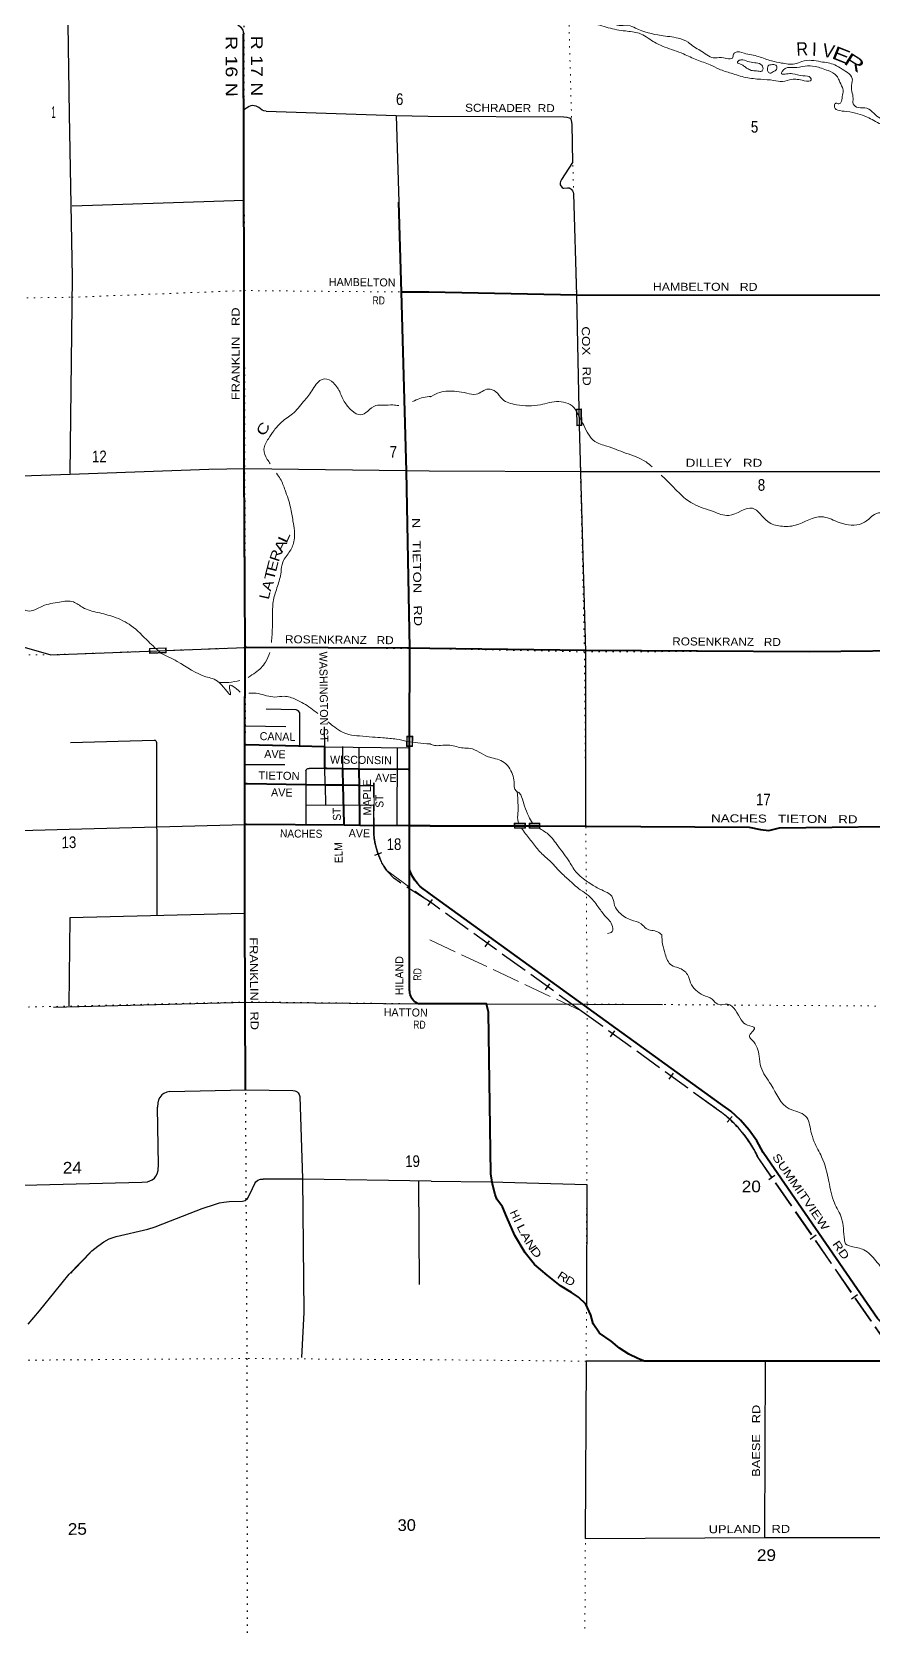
# Model space of a CAD drawing. Header units: feet. Extents: x -6 to 252658, y -374658 to -170635.
# Drawn here: x 56992 to 69600, y -304260 to -280334 of the extents above; entities that cross this region are included whole.
import ezdxf
from ezdxf.enums import TextEntityAlignment as Align

# ---------------------------------------------------------------- set-up
doc = ezdxf.new("R2010")
doc.units = ezdxf.units.FT
doc.header["$LTSCALE"] = 70
doc.linetypes.add('DOTTED', pattern=[1.5, 0.3, -1.2])
doc.linetypes.add('LONG_DASHED', pattern=[7.5, 6, -1.5])
for name, color, linetype, lineweight in [('26', 7, 'Continuous', 40), ('27', 7, 'Continuous', 13), ('29', 7, 'Continuous', 25), ('30', 7, 'Continuous', 13), ('31', 7, 'Continuous', 13), ('34', 7, 'Continuous', 25), ('39', 7, 'Continuous', 13), ('6', 7, 'DOTTED', 25), ('61', 7, 'Continuous', 13), ('63', 7, 'Continuous', 25), ('7', 7, 'DOTTED', 13)]:
    doc.layers.add(name, color=color, linetype=linetype, lineweight=lineweight)
doc.layers.add('41', color=7, linetype='Continuous')

msp = doc.modelspace()

# ---------------------------------------------------------------- linework, layer by layer
at = {"layer": '26'}
for p, q in [((62954.71, -289584.06), (62657.84, -289577.16)), ((60184.4, -291610.9), (60184.78, -291026.78)), ((61897.03, -291390.11), (61653.18, -291387.22)), ((60184, -292222.01), (60184.4, -291610.9)), ((61658.09, -291634.18), (61385.98, -291629.88)), ((61906.04, -292235.69), (61670, -292233.82))]:
    msp.add_line(p, q, dxfattribs=at)
for points in [[(60185.73, -289567.67), (60175, -286869.05), (60175, -284226.05), (60164.85, -280365.5)], [(62532.01, -284236.49), (62532, -284236.05), (62490.46, -282889.99)], [(62657.84, -289577.16), (62605, -286921.05), (62532.01, -284236.49)], [(62940, -284239.15), (62556.3, -284236.65), (62532.01, -284236.49)], [(70547.62, -289610.25), (70526.14, -288498.07), (70450, -284555.05), (70454.33, -284533.96), (70456.56, -284511.65), (70456.45, -284489.22), (70454, -284466.93), (70449.23, -284445.02), (70442.19, -284423.72), (70432.97, -284403.28), (70421.66, -284383.92), (70408.39, -284365.84), (70393.3, -284349.25), (70376.57, -284334.33), (70358.36, -284321.23), (70338.88, -284310.12), (70318.35, -284301.1), (70296.99, -284294.27), (70275.03, -284289.72), (70252.72, -284287.48), (70230.29, -284287.59), (70208, -284290.05), (65159, -284284.05), (62940, -284239.15)], [(61383.37, -291384.03), (61379.89, -291055.12), (60202.99, -291027.21), (60184.78, -291026.78), (60185.73, -289567.67)], [(62657.84, -289577.16), (62652, -289577.05), (60211.7, -289567.77), (60185.73, -289567.67)], [(62651.86, -291399.02), (62652.95, -291073.81), (62653.54, -290899.94), (62658, -289585.05), (62657.84, -289577.16)], [(70547.62, -289610.25), (68642, -289633.05), (65294, -289612.05), (62954.71, -289584.06)], [(61653.18, -291387.22), (61410, -291384.35), (61383.37, -291384.03)], [(61658.09, -291634.18), (61653.71, -291413.49), (61653.18, -291387.22)], [(61899.67, -291638), (61897.3, -291415.05), (61897.03, -291390.11)], [(62651.86, -291399.02), (62629, -291398.75), (61897.03, -291390.11)], [(62649, -292241.6), (62649, -292241.05), (62651.86, -291399.02)], [(61385.98, -291629.88), (60219, -291611.44), (60184.4, -291610.9)], [(61670, -292233.82), (61669.5, -292209.05), (61658.09, -291634.18)], [(61899.67, -291638), (61878, -291637.66), (61658.09, -291634.18)], [(61906.04, -292235.69), (61905.73, -292207.05), (61899.67, -291638)], [(60191.29, -296203.28), (60182, -293557.05), (60184, -292222.05), (60184, -292222.01)], [(61670, -292233.82), (60208, -292222.2), (60184, -292222.01)], [(62962.02, -292244.05), (62649, -292241.6), (61906.04, -292235.69)], [(62964.84, -293265.05), (62905, -293224.25), (62888.66, -293213.01), (62855, -293187.95), (62812.04, -293151.69), (62768.75, -293106.6), (62730.41, -293057.22), (62697.44, -293004.11), (62670.21, -292947.85), (62658.02, -292914.05), (62650.05, -292891.97), (62649, -292241.6)], [(62962.02, -292244.05), (64221, -292244.12), (64605, -292244.45), (65302, -292245.05), (67743, -292264.05), (67910, -292298.05), (68037, -292311.05), (68196, -292270.05), (70559, -292240.8)], [(62969.37, -294914.05), (62798, -294911.57), (62779.15, -294911.18), (62748, -294892.3), (62739.83, -294886.64), (62722.28, -294871.54), (62706.4, -294854.69), (62692.37, -294836.27), (62680.34, -294816.49), (62670.44, -294795.55), (62662.79, -294773.7), (62657.47, -294751.16), (62655.01, -294732.05), (62653, -294707.05), (62652.96, -294682.05), (62650.05, -292891.97)], [(70622.43, -300271.05), (69917, -299824.05), (69864.85, -299795.06), (69793.55, -299746.71), (69727.69, -299691.17), (69668, -299629.05), (67962, -297158.05), (67953.04, -297139.56), (67856.62, -296966.81), (67742.67, -296805.08), (67612.44, -296656.15), (67467.35, -296521.65), (67311.36, -296409.52), (62964.84, -293265.05)], [(70597.43, -300269.75), (66197, -300270.05), (66167.33, -300270.05), (66147, -300261.34), (66074, -300230.05), (65939, -300167.05), (65799, -300078.05), (65674, -299972.05), (65498, -299849.05), (65404, -299709.05), (65368, -299581.05), (65295, -299414.05), (65185, -299312.05), (65080, -299243.05), (64912, -299142.05), (64713, -298980.05), (64527, -298821.05), (64385, -298647.05), (64231, -298387.05), (64112, -298112.05), (64044, -297956.05), (63961, -297844.05), (63934.85, -297769.2), (63894.88, -297617.29), (63871, -297462.05), (63834, -295039.05), (63805, -294914.05), (62969.37, -294914.05)]]:
    msp.add_lwpolyline(points, dxfattribs=at)
at = {"layer": '29'}
for p, q in [((62448.81, -281589), (62490.46, -282889.99)), ((62932.74, -281599.06), (64963, -281609.05)), ((57594, -282941.05), (60172, -282858.05)), ((56245, -289381.05), (57274.46, -289676.65)), ((60186, -290743.05), (60798, -290750.05)), ((61379.89, -291055.12), (61379, -290758.05)), ((57571, -290990.05), (58825.97, -290954.92)), ((58857.08, -290988.49), (58863, -293590.05)), ((61379.89, -291055.12), (62652.95, -291073.81)), ((61653.21, -291388.49), (61652.95, -291053.05)), ((61897.03, -291390.05), (61896.81, -291068.04)), ((62467, -291070.05), (62460, -292248.05)), ((60188, -291321.05), (60784, -291324.05)), ((61385, -291384.05), (61145, -291384.05)), ((61098, -291418.05), (61094.87, -292230.06)), ((61386, -291632.05), (61394, -291932.05)), ((61900, -291639.05), (62127, -291639.05)), ((62114.99, -291938.35), (61102, -291932.05)), ((58886.82, -297337.75), (58876, -296460.05)), ((55768.38, -297657.24), (58640, -297587.05)), ((62785, -297570.05), (62795, -299122.05)), ((57640.1, -298879.76), (57862.33, -298648.42)), ((67979.95, -300269.05), (67973, -302912.05))]:
    msp.add_line(p, q, dxfattribs=at)
for points in [[(57535, -280217.05), (57716.9, -280210.58), (57882.38, -280163.88), (57996.94, -280142.65), (58111.5, -280134.16), (58232.43, -280136.28), (58340.62, -280146.9), (58565.5, -280206.33), (58603.69, -280216.94), (58650.36, -280219.07), (60025.09, -280210.58), (60082.39, -280229.68), (60122.68, -280261.52), (60152.4, -280310.34), (60164.85, -280365.5)], [(57565, -286958.05), (57600, -284013.05), (57555, -281566.05), (57535, -280217.05)], [(60501.62, -281525.61), (60466.38, -281518.08), (60440.92, -281506.4), (60393.18, -281468.19), (60374.09, -281456.52), (60353.94, -281448.04), (60324.24, -281442.72), (60297.72, -281440.6), (60273.32, -281443.78), (60247.87, -281452.28), (60167.84, -281504.33)], [(60501.62, -281525.61), (62451, -281589.05), (62932.74, -281599.06)], [(64963, -281609.05), (65011.47, -281613.12), (65044.65, -281621.68), (65058.03, -281630.26), (65069.26, -281643.1), (65075.68, -281662.38), (65083.72, -281720.21), (65096.56, -282292.04), (64927.46, -282549.05), (64913.54, -282579.02), (64908.19, -282598.31), (64911.4, -282627.2), (64921.03, -282645.42), (64939.23, -282666.83), (64955.28, -282676.46), (64965.99, -282677.55), (65019.5, -282671.12), (65043.05, -282674.32), (65054.82, -282679.68), (65068.73, -282688.26), (65079.44, -282698.95), (65092.28, -282720.38), (65101.91, -282738.57), (65111, -282765.05)], [(65111, -282765.05), (65153, -284283.05), (65192.07, -286240.1)], [(65192.07, -286240.1), (65287, -289628.05), (65290, -292249.05)], [(56254, -287012.05), (57565, -286970.05), (59644, -286891.05), (60183, -286881.05), (62599, -286915.05), (62947.37, -286916.06)], [(62947.37, -286916.06), (65219, -286926.05), (70515, -286929.05)], [(57273.5, -289678.57), (59005.53, -289611.38), (60186.7, -289566.71)], [(61007, -291043.05), (61009.47, -290571), (61005.23, -290549.77), (60992.5, -290528.55), (60973.41, -290511.57), (60950.07, -290500.95), (60502.43, -290494.59)], [(58825.97, -290954.92), (58833.36, -290956.5), (58839.2, -290959.42), (58848.75, -290967.91), (58854.05, -290975.34), (58855.9, -290980.91), (58857.08, -290988.49)], [(61098, -291418.05), (61103.89, -291400.93), (61116.62, -291388.19), (61126.16, -291383.95), (61145, -291384.05)], [(61385.98, -291629.88), (61385.74, -291607.05), (61383.37, -291384.03)], [(55192, -292359.05), (57551, -292291.05), (58867, -292255.05), (60184, -292222.05)], [(60177.03, -293556.36), (57559, -293623.05), (57543, -294944.05)], [(57314, -294963.05), (60203, -294885.05), (62774, -294912.05)], [(63802, -294914.05), (65313, -294917.05), (66445, -294922.05)], [(59059, -296229.05), (59013.41, -296235.96), (58968.86, -296257.18), (58941.28, -296278.41), (58907.34, -296316.62), (58890.37, -296350.58), (58877.64, -296395.15), (58876, -296460.05)], [(59059, -296229.05), (60191.29, -296203.28), (60904.41, -296211.36)], [(60904.41, -296211.36), (60932.33, -296215.8), (60948.24, -296221.11), (60965.21, -296231.72), (60980.06, -296244.46), (60997.03, -296270.99), (61007.56, -296303.54)], [(61007.56, -296303.54), (61049, -297532.05), (61069, -299543.05), (61032, -300217.05)], [(58640, -297587.05), (58724.89, -297579.57), (58760.96, -297568.95), (58791.72, -297553.04), (58827.78, -297525.44), (58850.06, -297494.66), (58868.09, -297460.7), (58884, -297414), (58886.12, -297392.78), (58886.82, -297337.75)], [(57551.69, -298968.81), (57891.14, -298616.46), (57978.13, -298544.3), (58069.35, -298480.62), (58149.97, -298438.17), (58251.8, -298399.96), (58729.15, -298289.58), (58837.34, -298255.62), (59066.46, -298166.47), (59541.68, -297983.93), (59741.1, -297916), (59802.63, -297899.02), (59866.27, -297886.28), (59949.01, -297877.8), (60148.43, -297869.31), (60186.62, -297860.81), (60220.56, -297831.1), (60262.99, -297754.69), (60330.88, -297606.1), (60347.08, -297579.31), (60377.56, -297555.16), (60415.75, -297542.42), (60456, -297541.05)], [(62976.68, -297571.04), (61051, -297542.05), (60456, -297541.05)], [(62976.68, -297571.04), (63870, -297580.05), (65309, -297620.05), (65303, -299430.05)], [(56936.46, -299715.97), (57106.18, -299516.44), (57339.54, -299227.77), (57551.69, -298968.81)], [(66162, -300272.05), (65300, -300272.05), (65284, -302931.05), (67977, -302918.05), (70599, -302916.05)]]:
    msp.add_lwpolyline(points, dxfattribs=at)
msp.add_arc((62130.61, -303190.32), 6224.6, 136.1713, 137.07832, dxfattribs=at)
at = {"layer": '31'}
for p, q in [((65226.83, -285990.21), (65233.14, -286240.13)), ((65233.14, -286240.13), (65158.17, -286242.02)), ((58755.7, -289654.94), (58753.04, -289579.98)), ((59005.54, -289646.1), (58755.7, -289654.94))]:
    msp.add_line(p, q, dxfattribs=at)
for points in [[(65158.17, -286242.02), (65151.86, -285992.1), (65226.83, -285990.21)], [(58753.04, -289579.98), (59002.89, -289571.15), (59005.54, -289646.1)]]:
    msp.add_lwpolyline(points, dxfattribs=at)
for points in [[(65219.03, -285998.4), (65160.06, -285999.89), (65165.96, -286233.82), (65224.94, -286232.33)], [(58995.18, -289579.42), (58761.32, -289587.69), (58763.4, -289646.66), (58997.26, -289638.38)]]:
    msp.add_lwpolyline(points, close=True, dxfattribs=at)
at = {"layer": '34', "linetype": 'LONG_DASHED', "lineweight": 13}
for p, q in [((62122, -291596.05), (62119, -292342.05)), ((62309.18, -292914.43), (62962.84, -293388.44)), ((78821.23, -313062.75), (67879.71, -297214.87))]:
    msp.add_line(p, q, dxfattribs=at)
msp.add_lwpolyline([(67250.28, -296483.99), (65235.95, -295022.56), (62923.98, -293938.32)], dxfattribs=at)
for centre, radius, start, end in [((63198.29, -292289.92), 1080.55, 182.76484, 214.89282), ((66256.67, -297973.09), 1790.09, 25.54512, 56.16798)]:
    msp.add_arc(centre, radius, start, end, dxfattribs=at)
at = {"layer": '39'}
for points in [[(63399.32, -275341.6), (63560.62, -275412.06), (63795.24, -275560.94), (64022.32, -275762.21), (64222.88, -275923.47), (64530, -276083.78), (64824.17, -276149.61), (65160.93, -276253.31), (65374.87, -276339.98), (65670.84, -276383.65), (66123.91, -276454.12), (66360.83, -276417.81), (66582.44, -276464.15), (66827.14, -276614.95), (67075.01, -276890.51), (67269.56, -277053.84), (67530.04, -277172.29), (67835.42, -277145.44), (67928.35, -277192.93), (68274.85, -277264.33), (68418.88, -277399.92), (68504.97, -277576.28), (68756.64, -277612.29), (69048.11, -277603.68), (69277.54, -277625.8), (69553.22, -277649.53), (69713.8, -277619.93), (69904.16, -277549.82), (70092.89, -277519.97), (70269.51, -277486.21), (70482.87, -277510.49), (70799.44, -277606.31), (70991.79, -277749.53), (71096.02, -277714.39), (71259.27, -277755.21), (71362.25, -277802.61), (71480.93, -277807.59), (71663.85, -277801.95), (71808.8, -277820.8), (72018.75, -277911.53), (72419.5, -277978.43), (72711.59, -278036.23), (73025.72, -278085.78), (73389.51, -278070.49), (73664.92, -278064.03), (73818, -278092.86), (74009.95, -278193.81), (74226.7, -278149.63), (74340, -278225.11), (74312.55, -278299.82), (74498.75, -278431.02), (74598.39, -278550.9), (74781.93, -278611.67), (74902.86, -278642.8), (75085.41, -278596.91), (75185, -278495.39), (75252.38, -278605.5), (75286.03, -278764.2), (75423.44, -278837.46), (75635.16, -278902), (75808.99, -278999.09), (75968.3, -279050.01), (76258.1, -279077.64), (76600.45, -279134.99), (76983.63, -279258.41), (77250.56, -279421.09), (77535.55, -279579.58), (77605.69, -279554.81), (77704.92, -279630.42), (77916.57, -279686.91), (78035.71, -279742.22), (78398.69, -279855.74), (78837, -280069.24), (79272.46, -280192.19), (79579.07, -280298.16), (79807.63, -280443.07), (79942.31, -280530.58)], [(63119.72, -278572.33), (63217.01, -278669.62), (63330.88, -278805.48), (63555.49, -278958.47), (63689.37, -279084.09), (63962.91, -279309.1), (64209.88, -279488.06), (64341.84, -279623.76), (64518.15, -279771.14), (64741.86, -279827.53), (64919.39, -279890.37), (65174.97, -279914.27), (65279.91, -279955.61), (65407.6, -280065.18), (65563.09, -280136.26), (65704.54, -280211.49), (65827.44, -280238.58), (65931.97, -280235.65), (66038.92, -280276.97), (66424, -280388.29), (66677.72, -280428.31), (66827.08, -280489.39), (66916.2, -280559.04), (67009.19, -280612.56), (67205.26, -280723.54), (67329.9, -280720.43), (67498.72, -280712.89), (67504.44, -280678.63), (67534.26, -280642.14), (67665.05, -280653.06), (67882.68, -280703.46), (68078.34, -280770.16), (68229.42, -280801.03), (68426.59, -280813.38), (68532.83, -280778.22), (68675.42, -280760.86), (68816.36, -280781.75), (69025.91, -280828.21), (69137.09, -280891.63), (69289.44, -281057.34), (69279.87, -281109.75), (69283.01, -281230.49), (69300.03, -281330.97), (69302.81, -281413.46), (69375.72, -281469.18), (69506.51, -281480.1), (69611.77, -281555.65), (69805.81, -281664.63), (69954.29, -281631.11), (70135.13, -281617.44), (70330.07, -281607.67), (70449.01, -281640.83), (70602.24, -281685.77), (70713.25, -281731.08), (70864.44, -281772.01), (70903.35, -281848.15), (70983.05, -281986.32), (71106.6, -282081.83), (71270.16, -282145.64)], [(63154.79, -278822.27), (63164.23, -278831.1), (63322.4, -278974.62), (63490.48, -279101.95), (63662.63, -279235.27), (63828.37, -279328.41), (63925.74, -279420.13), (64022.89, -279487.7), (64097.76, -279539.37), (64088.09, -279579.71), (64045.71, -279563.98), (63983.01, -279524.28), (63928.37, -279486.52), (63940.79, -279524.66), (64030.34, -279640.6), (64182.33, -279768.07), (64356.14, -279863.14), (64531.88, -279950.15), (64664.78, -279971.11), (64812, -280018.11), (64973.65, -280103.23), (65157.13, -280157.96), (65378.7, -280200.29), (65630.71, -280272.53), (65886.52, -280320.58), (66093.94, -280354.98), (66304.2, -280477.91), (66477.89, -280560.9), (66760.36, -280665.08), (66956.22, -280753.92), (67157.97, -280826.6), (67291.28, -280891.85), (67472.83, -280954.65), (67692.58, -281017.11), (67916.03, -281045.33), (68109.2, -281061.73), (68242.07, -281078.67), (68378.5, -281047.28), (68565.67, -281065.75), (68672.13, -281054.74), (68663.81, -281024.63), (68548.89, -280991.43), (68393.8, -280962.61), (68303.32, -280963.41), (68226.91, -280962.07), (68282.49, -280885.1), (68419.07, -280869.8), (68579.71, -280846.24), (68730.57, -280852.96), (68924.18, -280915.65), (69053.59, -280993), (69090.39, -281059.1), (69139.68, -281169.36), (69152.17, -281215.54), (69136.92, -281304.23), (69117.64, -281392.96), (69075.58, -281411.45), (69043.32, -281401.67), (69019.53, -281438.11), (69201.34, -281529.09), (69509.76, -281612.9), (69715.85, -281719.77), (69909.59, -281796.55), (70030.16, -281789.45), (70154.18, -281719.92), (70363.35, -281726.12), (70552.97, -281792.88), (70700.66, -281890.19), (70936, -282115.55), (71139.82, -282232.89)], [(67565.86, -280796.83), (67575.71, -280774.61), (67617.74, -280754.11), (67724.52, -280777.32), (67825.24, -280796.55), (67915.95, -280821.92), (67950.73, -280886.02), (67930.98, -280924.43), (67874.65, -280920.9), (67790.15, -280915.61), (67729.59, -280889.98), (67681.06, -280860.22), (67636.53, -280828.41), (67588.09, -280808.71), (67567.93, -280802.85)], [(68105.96, -280928.92), (68051.88, -280951.54), (68033.69, -280941.64), (68017.21, -280899.52), (68038.71, -280832.91), (68072.83, -280826.57), (68141.26, -280834.01), (68157.57, -280858.02), (68149.9, -280898.34), (68105, -280929.05)], [(60561.95, -286811.08), (60519.92, -286746.29), (60467.93, -286592), (60536.69, -286436.39), (60621.89, -286310.76), (60733.27, -286186.87), (60896.97, -286062.4), (61064.08, -285879.57), (61187.14, -285719.34), (61254.48, -285618.05), (61374.39, -285538.3), (61511.92, -285599.14), (61614.21, -285750.87), (61673.96, -285878.93), (61786.11, -286012.45), (61919.69, -286079.36), (62021.77, -286025.96), (62147.62, -285938.1), (62256.26, -285932.89), (62403.16, -285929.27), (62490.04, -285939.16)], [(62697.6, -285879.13), (62726.54, -285865.4), (62832.75, -285822), (62944.46, -285804.04)], [(62977.92, -285802.7), (62971, -285805.05), (62961, -285805.05), (62944.46, -285804.04)], [(62977.92, -285802.7), (63104.02, -285741.21), (63355.22, -285726.91), (63510.3, -285753.72), (63651.18, -285768.57), (63831.42, -285690.5), (63946.43, -285733.76), (64043.97, -285843.59), (64253.85, -285926.27), (64613.77, -285927.12), (64888.78, -285878.39), (65135.17, -285994.96), (65148.88, -286020.71)], [(65148.88, -286020.71), (65262.06, -286233.35), (65427.18, -286475.43), (65610.83, -286548.27), (65887.25, -286650.49), (66196.13, -286784.62), (66287.12, -286856.88)], [(60581.25, -289490.4), (60590.66, -289378.09), (60599.4, -289070.29), (60611.16, -288854.97), (60673.35, -288649.15), (60725.41, -288437.41), (60751.95, -288286.29), (60858.85, -288120.2), (60923.52, -287958.61), (60904.31, -287671.22), (60867.86, -287464.48), (60786.58, -287207.94), (60714.31, -287039.8), (60655.92, -286954.32)], [(66423.01, -286982), (66502.28, -287055.64), (66628.15, -287185.35), (66907.76, -287414.34), (67204.39, -287528.46), (67436.17, -287586.79), (67793.06, -287478.97), (68022.13, -287678.22), (68211.77, -287746.99), (68438.85, -287732.9), (68829.76, -287606.67), (69063.69, -287681.09), (69395.82, -287720.42), (69535.82, -287640.68), (69619.63, -287571.51), (69895.27, -287591.22), (70150.68, -287812.37), (70306.88, -287959.92), (70429.84, -288208.41), (70490, -288298.48)], [(56207.54, -288990.33), (56355.22, -288969.91), (56479.74, -288944.41), (56665.07, -288958.47), (56770.01, -288983.47), (56838.51, -288988.75), (56923.36, -289017.99), (57150.05, -288947.13), (57405.02, -288886.02), (57612.32, -288883.75), (57756.15, -288968.66), (57976.35, -289042.67), (58218.61, -289108.4), (58479.69, -289240.29), (58737.91, -289478.8), (58924.29, -289651.06)], [(58924.29, -289651.06), (59167.84, -289775.77), (59599.08, -290006.35), (59801.34, -290096.65), (59970.28, -290269.77), (59950.79, -290143.29), (60115.44, -290238.67)], [(60235.04, -290015.45), (60343.14, -289941.9), (60492.43, -289787.42), (60557.14, -289642.69)], [(59796.2, -290091.58), (59942.18, -290091.09), (60109.21, -290062.29)], [(60244.24, -290250.17), (60386.82, -290259.18), (60632.95, -290310.79), (60771.71, -290299.22), (60949.37, -290347.55), (61170.16, -290475.86), (61277.24, -290559.21)], [(61427.68, -290680.3), (61503.14, -290741.71), (61744.1, -290873.82), (61899.31, -290894.24), (62098.75, -290910.16), (62249.85, -290922.59), (62457.39, -290942.44), (62616.69, -290977.08)], [(62616.69, -290977.08), (62776.04, -290999.29), (62958.74, -291014.55)], [(64492.58, -292201.58), (64438.12, -292101.59), (64376.34, -291945.15), (64330.83, -291808.69), (64302.18, -291754.6), (64247.54, -291716.84), (64218.12, -291580.24), (64197.02, -291473.75), (64046.38, -291275.83), (63828.57, -291205.3), (63557.97, -291080.89), (63457.37, -291073.73), (63255.93, -291033.24), (63115.21, -291036.5), (63026.75, -291037.28), (62958.74, -291014.55)], [(64291.82, -292202.37), (64282, -292181.05), (64277, -292049.05), (64280, -291950.05), (64273, -291853.05), (64272, -291799.05), (64261.96, -291728.77)], [(65619, -293858.05), (65689, -293829.05), (65684, -293725.05), (65576, -293585.05), (65476, -293453.05), (65336, -293289.05), (65210, -293200.05), (65034, -293048.05), (64894, -292917.05), (64784, -292797.05), (64636, -292661.05), (64508, -292512.05), (64390, -292360.05), (64329.33, -292278.55)], [(66433.22, -293879.28), (66370.46, -293833.54), (66199.08, -293782.72), (66124.03, -293712.94), (65970.67, -293653.92), (65794.68, -293540.75), (65725.35, -293436.7), (65696.11, -293320.23), (65503.89, -293191.1), (65423.06, -293147.54), (65261.17, -293036.26), (65161.84, -292950.59), (65047.68, -292782.53), (64878.59, -292546.53), (64728.12, -292366.72), (64590.76, -292278.06)], [(70559.98, -299922.51), (70435.05, -299761.21), (70261.64, -299493.04), (70115.14, -299307.16), (69814.45, -298973.7), (69639.59, -298765.92), (69463.14, -298602.44), (69271.63, -298549.79), (69188.83, -298510.27), (69170.17, -298450.06), (69126.93, -298126.39), (69020.25, -297897.89), (68936.82, -297576.6), (68828.82, -297207.22), (68718.15, -296982.77), (68668.38, -296820.19), (68587.87, -296595.48), (68341.53, -296484.94), (68070.75, -296125.05), (67917.47, -295858.72), (67891.84, -295697.93), (67787.05, -295457.34), (67746.33, -295403.35), (67823.56, -295275.87), (67718.6, -295232.52), (67623.36, -295152.85), (67418.1, -294919.18), (67271.31, -294918.47), (67188.17, -294842.72), (67054.89, -294781.5), (66864.16, -294596.01), (66816.75, -294471.64), (66683.12, -294372.19), (66578.2, -294332.86), (66484.15, -294166.64), (66444.55, -294016.04), (66433.22, -293879.28)]]:
    msp.add_spline(points, degree=3, dxfattribs=at)
at = {"layer": '6'}
for points in [[(60162.43, -277591.92), (60163.05, -278876.6), (60172.48, -284214.05), (60186.11, -289567.54), (60184.93, -291774.68)], [(60184.91, -291819.32), (60183.27, -294887.02), (60212.91, -300232.29), (60218.18, -305557.72), (60221.77, -310913.33), (60232.05, -316329.2), (60239.22, -320544.63)]]:
    msp.add_lwpolyline(points, dxfattribs=at)
at = {"layer": '61'}
for p, q in [((64222.31, -292204.34), (64387.85, -292203.73)), ((64387.85, -292203.73), (64388.13, -292278.72)), ((64446.48, -292278.09), (64446.2, -292203.09)), ((64446.23, -292203.12), (64605.22, -292202.54)), ((64605.57, -292277.75), (64446.55, -292278.39)), ((64605.43, -292202.74), (64605.71, -292277.74))]:
    msp.add_line(p, q, dxfattribs=at)
for points in [[(62608.87, -290897.45), (62698.86, -290898.68), (62697.57, -291051.58), (62607.15, -291050.82)], [(62616.78, -290905.56), (62690.79, -290906.57), (62689.64, -291043.51), (62615.24, -291042.89)], [(64379.88, -292211.75), (64230.33, -292212.3), (64230.55, -292271.3), (64380.1, -292270.75)], [(64597.46, -292210.55), (64454.22, -292211.08), (64454.44, -292270.36), (64597.68, -292269.78)]]:
    msp.add_lwpolyline(points, close=True, dxfattribs=at)
msp.add_lwpolyline([(64388.13, -292278.72), (64222.59, -292279.33), (64222.31, -292204.34)], dxfattribs=at)
at = {"layer": '63'}
for p, q in [((62232.52, -292648.04), (62128.68, -292686.16)), ((62991.6, -293346.91), (62926.66, -293436.46)), ((63845.16, -293968.58), (63780.21, -294058.1)), ((64749.3, -294614.13), (64684.35, -294703.65)), ((65725.07, -295315.04), (65660.12, -295404.56)), ((66605.58, -295953.86), (66540.63, -296043.39)), ((67485.45, -296602.68), (67410.83, -296684.32)), ((68129.35, -297487.57), (68038.33, -297550.41)), ((68747.41, -298382.78), (68656.39, -298445.62)), ((69365.47, -299277.99), (69274.45, -299340.83))]:
    msp.add_line(p, q, dxfattribs=at)
at = {"layer": '63', "linetype": 'LONG_DASHED'}
for points in [[(62306.97, -292908.07), (62296.55, -292892.72), (62286.24, -292876.93), (62276.12, -292860.93), (62266.22, -292844.78), (62256.74, -292828.41), (62247.48, -292811.92), (62238.53, -292795.2), (62229.78, -292778.35), (62221.47, -292761.37), (62213.37, -292744.29), (62205.59, -292727.07), (62198.12, -292709.62), (62190.98, -292692.16), (62184.04, -292674.46), (62177.55, -292656.75), (62171.24, -292638.81), (62165.38, -292620.84), (62159.73, -292602.78), (62154.41, -292584.68), (62149.39, -292566.34), (62144.81, -292547.99), (62140.46, -292529.64), (62136.41, -292511.06), (62132.69, -292492.56), (62129.29, -292473.92), (62126.32, -292455.17), (62123.58, -292436.54), (62121.15, -292417.74), (62119.16, -292398.83), (62117.38, -292380.05), (62115.92, -292361.2), (62114.89, -292342.16), (62117.9, -291596.04)], [(62964.8, -293388.86), (62499.43, -293088.72), (62416.63, -293026.59), (62327.95, -292933.12)], [(67400.6, -296601.61), (67376.62, -296581.87), (67352.2, -296562.5), (67327.24, -296543.61), (67302.21, -296525.11), (67276.9, -296507.08), (67250.99, -296489.5), (67247.89, -296487.33), (65233.85, -295026.11), (62965.18, -293389.05)], [(78817.62, -313064.75), (67876.24, -297217.07), (67868.15, -297203.1), (67859.58, -297185.52), (67845.57, -297157.63), (67831.23, -297129.96), (67816.2, -297102.69), (67800.81, -297075.6), (67784.83, -297048.76), (67768.49, -297022.12), (67751.61, -296995.97), (67734.39, -296970.01), (67716.72, -296944.42), (67698.46, -296919.07), (67679.9, -296894.15), (67660.83, -296869.34), (67641.38, -296845.12), (67621.43, -296820.99), (67601.08, -296797.47), (67580.37, -296774.12), (67559.38, -296751.24), (67537.8, -296728.61), (67515.81, -296706.56), (67493.61, -296684.8), (67470.83, -296663.29), (67447.9, -296642.33), (67424.53, -296621.72), (67400.6, -296601.61)]]:
    msp.add_lwpolyline(points, dxfattribs=at)
msp.add_arc((62386.25, -292862.78), 91.26, 209.73717, 230.34479, dxfattribs=at)
at = {"layer": '7'}
for points in [[(65039.03, -280127.94), (65153.39, -284284.01), (65191.82, -285993.1)], [(47873.53, -284184.56), (49488.68, -284254.51), (54920.37, -284347.93), (57587.05, -284314.73), (60172.48, -284214.05), (62940, -284239.15)], [(74152.02, -284279.65), (70459.66, -284291.45), (65153.39, -284284.01), (62940, -284239.15)], [(65197.35, -286239.04), (65273.66, -289632.69), (65314.89, -294915.64), (65300.5, -300271.53), (65273.75, -305595.34), (65512.82, -310963.08), (65650.71, -316261.28), (65619.62, -320529.86)], [(58754.02, -289621.6), (57279.77, -289677.25), (54899.53, -289677.67), (49571.12, -289456.41), (44171.41, -289342.53), (39024.61, -289535.6), (33797.07, -289707.43), (31477.3, -289690.05)], [(62954.71, -289584.06), (60186.11, -289567.54), (59019.48, -289611.58)], [(71794.99, -289607.84), (70545.56, -289620.3), (65273.66, -289632.69), (62954.71, -289584.06)], [(31482.43, -294838.11), (33878.56, -294820.85), (36493.16, -294812.36), (39034.33, -294714), (44206.31, -294615.35), (49544.68, -294641.41), (54883.03, -295037.52), (55572.95, -294991.76), (60174.59, -294882.94), (62969.37, -294914.05)], [(62969.37, -294914.05), (65314.89, -294915.64), (70587.24, -294951.55), (75902.98, -294896.51), (76283.97, -294886.73)], [(62984.05, -300250.06), (60212.91, -300232.29), (54925.81, -300271.19), (49569.76, -299936.45), (44225.3, -299906.43), (38973.12, -299847.25), (33705.02, -299991.36), (31489, -299981.05)], [(87017.99, -300162.5), (86626.81, -300161.5), (81294.63, -300178.45), (75940.71, -300235.84), (70624.77, -300268.75), (65300.5, -300271.53), (62984.05, -300250.06)]]:
    msp.add_lwpolyline(points, dxfattribs=at)

# ---------------------------------------------------------------- texts
at = {"layer": '27'}
for s, rotation, p in [('HAMBELTON', 359.465, (61442.15, -284143.84)), ('WASHINGTON ST', 270.606, (61299.03, -289629.58)), ('CANAL', 358.642, (60404.46, -290956.06)), ('AVE', 358.642, (60472.8, -291222.08)), ('WISCONSIN', 359.323, (61458.77, -291307.76)), ('MAPLE', 90.61, (62078.25, -292086.59)), ('AVE', 359.323, (62134.72, -291580.8)), ('AVE', 359.095, (60575.44, -291798.89)), ('AVE', 359.545, (61738.96, -292411.58)), ('HILAND', 90.093, (62559.11, -294784.71)), ('HATTON', 359.361, (62263.98, -295096.24))]:
    msp.add_text(s, height=120, rotation=rotation, dxfattribs=at).set_placement(p)
for s, rotation, width, p in [('HAMBELTON   RD', 359.955, 1.15, (66299.06, -284216.96)), ('FRANKLIN   RD', 89.979, 1.2, (60104.12, -285858.06)), ('RD', 359.465, 0.8, (62096.4, -284421.01)), ('N   TIETON   RD', 271.14, 1.35, (62689.01, -287624.33)), ('ROSENKRANZ   RD', 359.466, 1.1, (60785.16, -289503.12)), ('ROSENKRANZ   RD', 359.641, 1.1, (66589.28, -289535.14)), ('TIETON', 359.095, 1.05, (60386.47, -291544.77)), ('ST', 90.61, 0.95, (62261.27, -291969.67)), ('ST', 91.138, 0.95, (61623.96, -292163.17)), ('NACHES   TIETON   RD', 359.554, 1.25, (67170.53, -292187.12)), ('NACHES', 359.545, 0.95, (60709.6, -292416.35)), ('ELM', 91.138, 0.95, (61650.1, -292799.75)), ('FRANKLIN   RD', 270.605, 1.2, (60254.64, -293914.27)), ('RD', 90.093, 0.8, (62830.45, -294562.38)), ('RD', 359.361, 0.8, (62706.69, -295283.24)), ('SUMMITVIEW    RD', 304.622, 1.3, (68081.63, -297208.12)), ('H', 294.924, 1.05, (64151.6, -298037.85)), ('I', 295.74, 1.15, (64207.53, -298158.21)), ('L', 296.495, 1.4, (64252.33, -298250.37)), ('A', 297.703, 1.35, (64311.54, -298369.15)), ('N', 301.805, 1.3, (64379.15, -298494.06)), ('D', 306.934, 1.4, (64452.08, -298611.67)), ('R', 327.583, 1.3, (64853.2, -299015.73)), ('D', 330.872, 1.2, (64970.58, -299088.78))]:
    msp.add_text(s, height=120, rotation=rotation, dxfattribs=dict(at, width=width)).set_placement(p)
at = {"layer": '30'}
for s, rotation, width, p in [('SCHRADER  RD', 359.718, 1.1, (63484.21, -281531.77)), ('COX   RD', 271.144, 1.25, (65232.38, -284752.2)), ('DILLEY   RD', 359.968, 1.25, (66790.42, -286856.94)), ('BAESE   RD', 89.849, 1.2, (67904.91, -302006.8)), ('UPLAND   RD', 0.277, 1.2, (67136.56, -302852.65))]:
    msp.add_text(s, height=120, rotation=rotation, dxfattribs=dict(at, width=width)).set_placement(p)
at = {"layer": '41'}
for s, rotation, width, p in [('R', 2.839, 0.9, (68541.85, -280689.04)), ('E', 338.229, 1.45, (69086.46, -280772.87)), ('R', 327.625, 1.5, (69266.76, -280879.84))]:
    msp.add_text(s, height=200, rotation=rotation, dxfattribs=dict(at, width=width)).set_placement(p, align=Align.CENTER)
for s, rotation, p in [('I', 358.082, (68717.16, -280693.18)), ('V', 348.936, (68912.02, -280716.94))]:
    msp.add_text(s, height=200, rotation=rotation, dxfattribs=at).set_placement(p, align=Align.CENTER)
for s, rotation, width, p in [('C', 59.344, 1.35, (60470.46, -286409.42)), ('A', 63.561, 1.35, (60743.12, -288154.51)), ('L', 65.346, 1.4, (60806.08, -288013.5)), ('E', 75.605, 1.25, (60649.23, -288441.5)), ('R', 71.4, 1.2, (60689.31, -288292.17)), ('T', 76.156, 1.3, (60616.75, -288570.61)), ('L', 77.3, 1.1, (60541.28, -288854.41)), ('A', 71.989, 1.15, (60570.88, -288732.06))]:
    msp.add_text(s, height=150, rotation=rotation, dxfattribs=dict(at, width=width)).set_placement(p)
at = {"layer": '6', "width": 1.25}
for s, rotation, p in [('R 16 N', 270.235, (59894.51, -280397.16)), ('R 17 N', 270.101, (60275.21, -280390.87))]:
    msp.add_text(s, height=175, rotation=rotation, dxfattribs=at).set_placement(p)
at = {"layer": '7'}
for s, width, p in [('6', 0.85, (62448.35, -281430.49)), ('1', 0.4, (57283.93, -281627)), ('5', 0.85, (67768.05, -281845.4)), ('7', 0.85, (62352.18, -286722.09)), ('8', 0.85, (67871.62, -287216.86)), ('17', 0.85, (67845.14, -291933.25)), ('20', 1.1, (67631.33, -297738.5)), ('29', 1.1, (67858.37, -303268.02))]:
    msp.add_text(s, height=175, dxfattribs=dict(at, width=width)).set_placement(p)
for s, width, p in [('12', 0.85, (57892.98, -286790.91)), ('13', 0.85, (57436.64, -292577.64)), ('18', 0.85, (62308.75, -292606.6)), ('24', 1.1, (57455.04, -297458.41)), ('19', 0.85, (62586.64, -297361.12)), ('30', 1.05, (62473.89, -302818.96)), ('25', 1.1, (57530.12, -302876.97))]:
    msp.add_text(s, height=175, rotation=0.627, dxfattribs=dict(at, width=width)).set_placement(p)

doc.saveas('drawing.dxf')
